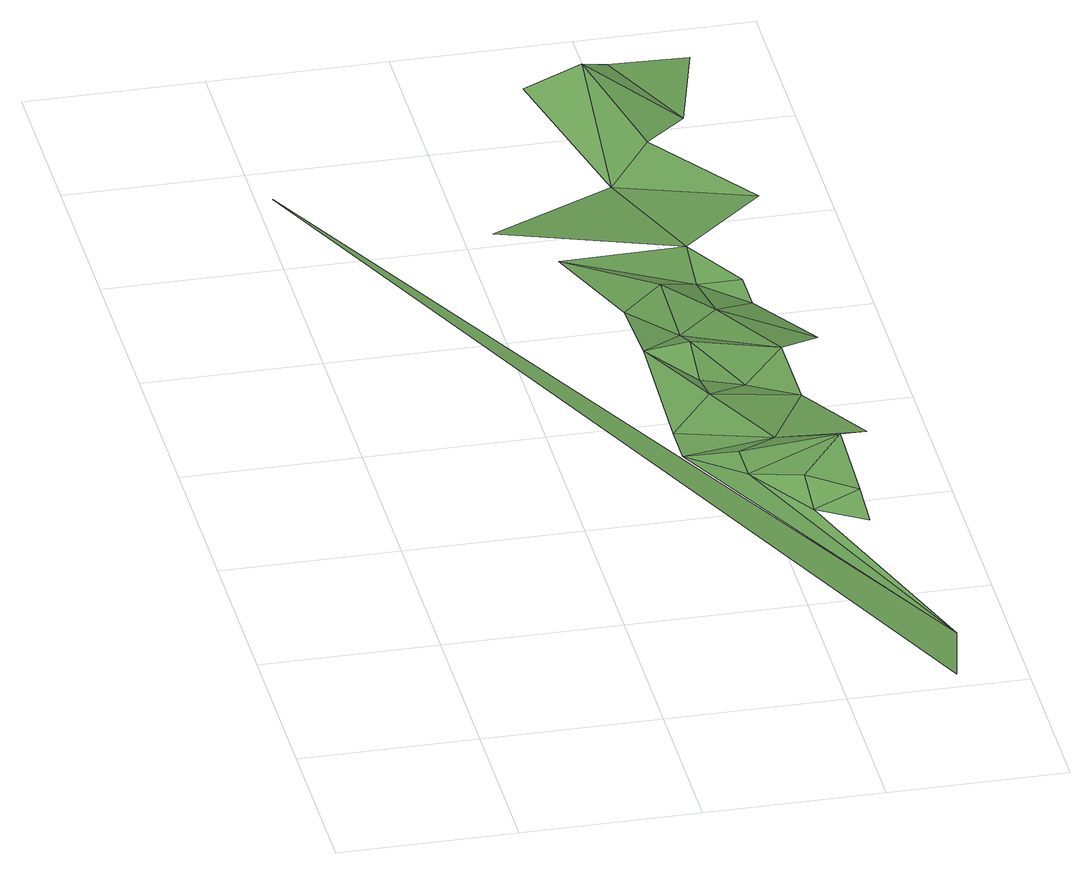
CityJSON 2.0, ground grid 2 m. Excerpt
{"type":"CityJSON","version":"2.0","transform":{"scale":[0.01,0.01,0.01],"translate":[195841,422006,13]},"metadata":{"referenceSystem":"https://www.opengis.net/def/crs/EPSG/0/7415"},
"CityObjects":{
"plantcover1":{"type":"PlantCover","attributes":{"3df_class":"Forest","bgt_fysiekvoorkomen":"groenvoorziening","bgt_status":"bestaand","identificatienamespace":"NL.IMGeo","begroeidterreindeeloptalud":"true","plus_fysiekvoorkomen":"gras- en kruidachtigen","relatievehoogteligging":0,"aantal_punten":0},"geometry":[{"type":"MultiSurface","lod":"1","boundaries":[[[0,1,2]],[[3,4,5]],[[1,3,5]],[[5,6,7]],[[8,9,3]],[[8,3,1]],[[4,6,5]],[[10,7,11]],[[3,12,4]],[[13,9,8]],[[6,11,7]],[[3,9,12]],[[13,8,14]],[[11,15,10]],[[6,4,12]],[[16,10,15]],[[12,9,13]],[[10,17,18]],[[10,16,17]],[[19,20,18]],[[11,21,15]],[[21,16,15]],[[6,22,11]],[[17,19,18]],[[21,11,22]],[[12,23,6]],[[24,20,19]],[[16,25,17]],[[16,21,25]],[[26,19,17]],[[23,22,6]],[[27,28,29]],[[25,26,17]],[[28,20,24]],[[25,21,22]],[[24,19,26]],[[30,24,26]],[[31,26,25]],[[29,32,33]],[[30,26,31]],[[24,34,28]],[[34,24,30]],[[32,35,33]],[[32,29,36]],[[28,37,29]],[[36,29,37]],[[32,36,38]],[[32,38,35]],[[38,39,35]]]}]}
},
"vertices":[
[524,23,31],[524,23,82],[18,1142,31],[373,378,91],[373,428,90],[323,478,61],[423,478,72],[323,528,60],[423,278,99],[423,328,113],[323,678,75],[373,578,74],[473,378,128],[473,278,118],[473,228,109],[373,628,62],[373,678,81],[373,728,59],[323,778,65],[373,828,64],[273,878,76],[423,628,50],[473,578,60],[523,478,67],[423,878,29],[473,678,61],[423,778,56],[223,978,58],[423,928,47],[373,1078,39],[473,828,29],[523,728,38],[373,1228,105],[308,1223,85],[473,878,29],[405,1249,88],[423,1128,60],[523,1028,39],[473,1178,54],[501,1276,69]
]}
